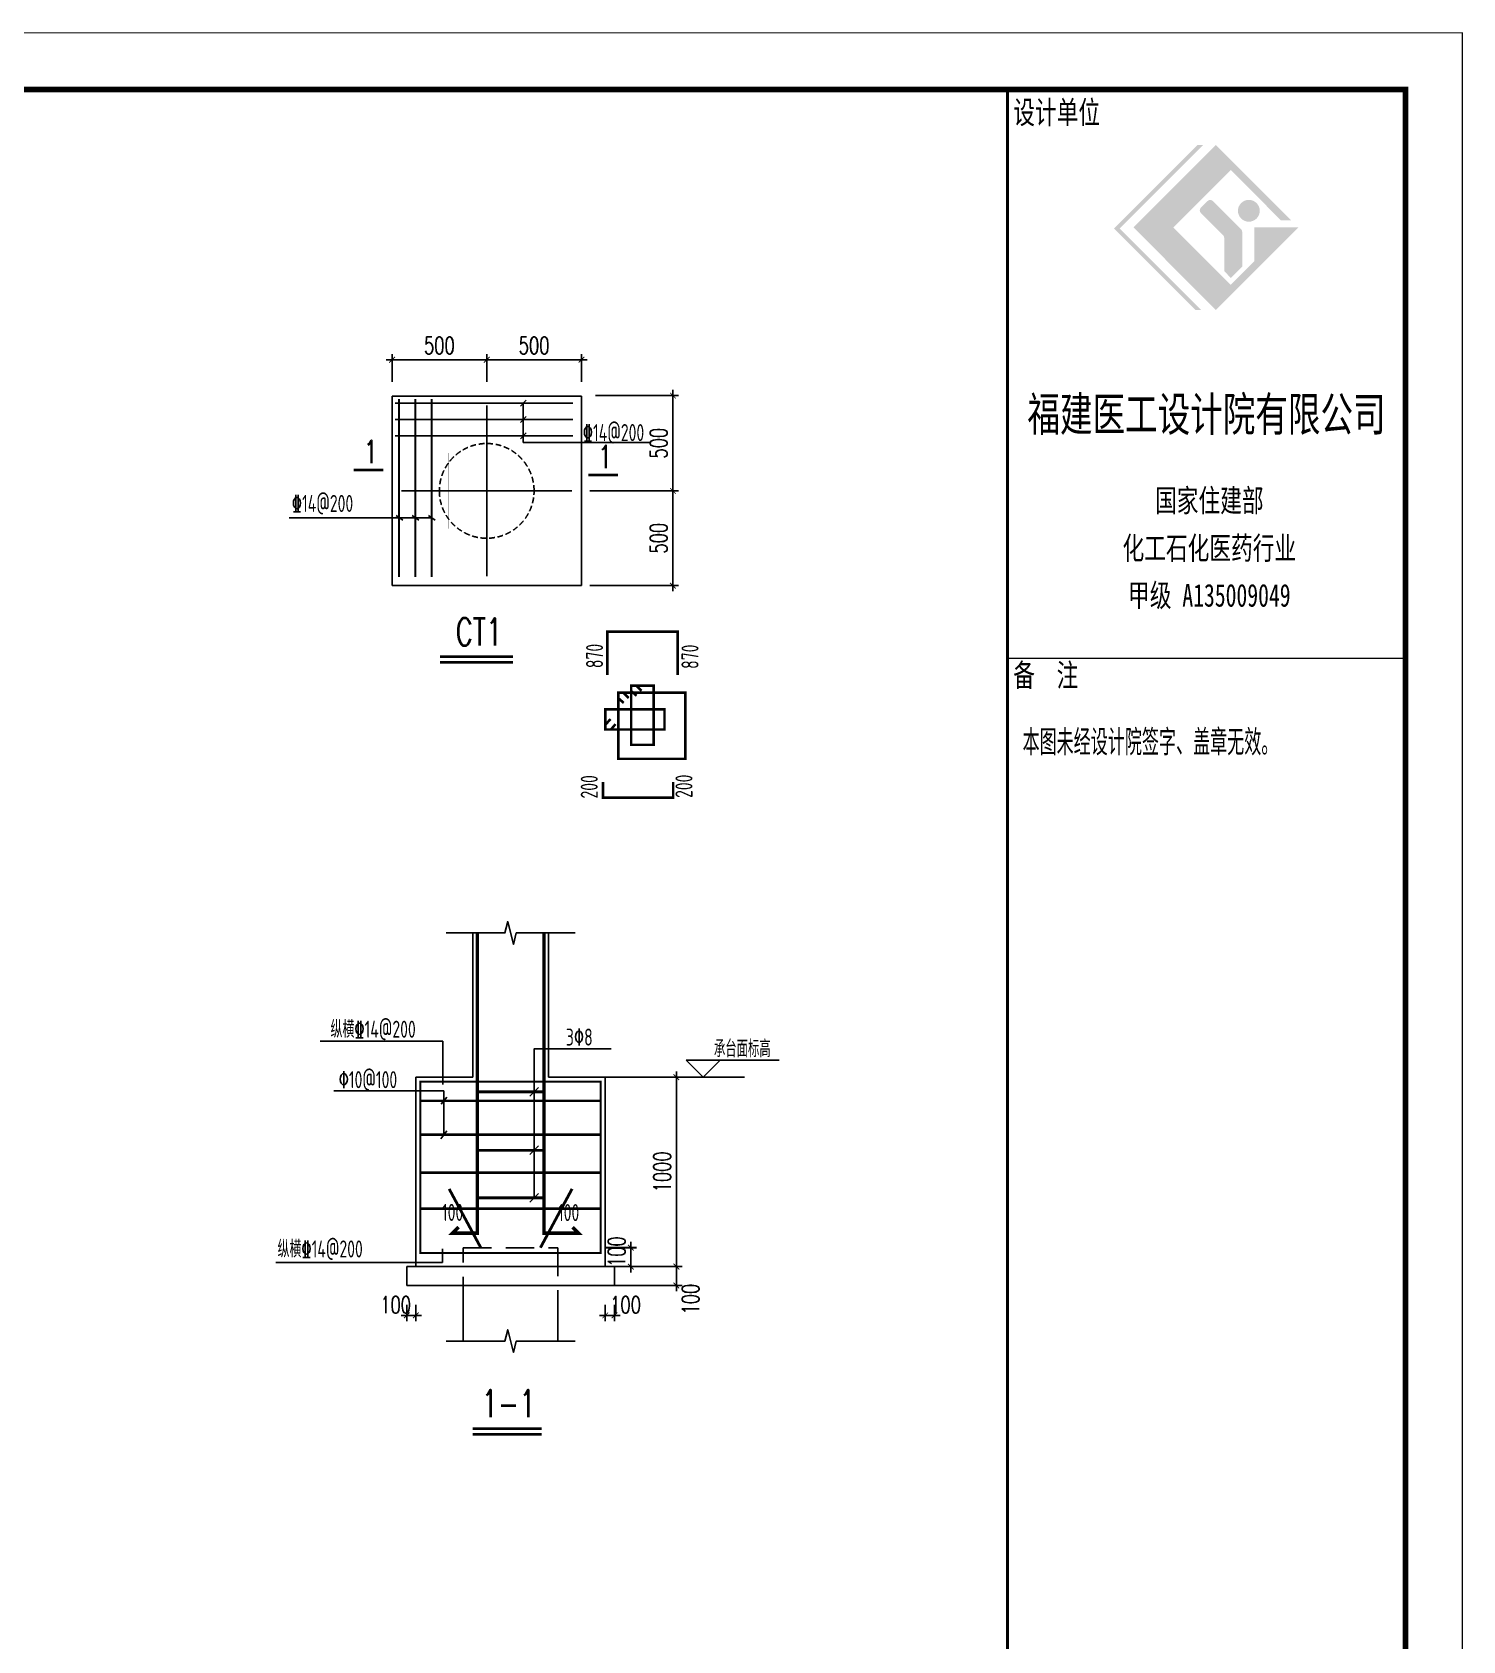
# Model space of a CAD drawing. Extents: x -21254 to 860439, y -324318 to 454338.
# Drawn here: x 492931 to 518103, y 236107 to 264402 of the extents above; entities that cross this region are included whole.
import ezdxf
from ezdxf.enums import TextEntityAlignment as Align

# ---------------------------------------------------------------- set-up
doc = ezdxf.new("R2010")
doc.units = 0
doc.header["$LTSCALE"] = 1000
doc.header["$MEASUREMENT"] = 0
doc.linetypes.add('DASH', pattern=[0.35, 0.25, -0.1])
doc.linetypes.add('DASHED', pattern=[0.75, 0.5, -0.25])
doc.layers.get('0').update_dxf_attribs({"linetype": 'CONTINUOUS'})
doc.layers.get('Defpoints').update_dxf_attribs({"linetype": 'CONTINUOUS', "lineweight": 5})
for name, color, linetype in [('6', 1, 'CONTINUOUS'), ('ADIM', 3, 'CONTINUOUS'), ('AXIS', 3, 'CONTINUOUS'), ('BASE', 7, 'CONTINUOUS'), ('COLU', 7, 'CONTINUOUS'), ('DIMENSION', 3, 'CONTINUOUS'), ('PILE_DASH', 9, 'DASHED'), ('PILE_DE', 7, 'CONTINUOUS'), ('PILE_DE_DASH', 9, 'DASHED'), ('REIN', 1, 'CONTINUOUS'), ('TEXT', 7, 'CONTINUOUS'), ('THICK', 6, 'CONTINUOUS'), ('THIN', 7, 'CONTINUOUS')]:
    doc.layers.add(name, color=color, linetype=linetype)
for name, color, linetype, lineweight in [('DIM', 3, 'CONTINUOUS', 5), ('FRAME', 3, 'CONTINUOUS', 5), ('PUB_TEXT', 7, 'CONTINUOUS', 5)]:
    doc.layers.add(name, color=color, linetype=linetype, lineweight=lineweight)
doc.styles.add('DXFS', font='txt.shx', dxfattribs={"width": 0.65, "bigfont": 'dxfs.shx'})
doc.styles.add('FRAME', font='simhei.ttf', dxfattribs={"width": 0.7})
doc.styles.add('HT', font='txt.shx', dxfattribs={"bigfont": 'dxfs.shx'})
doc.styles.add('TSSD_Dimension', font='TXT.shx', dxfattribs={"width": 0.7, "bigfont": 'hztxt.shx'})
doc.styles.add('TSSD_LABEL', font='tssdeng.shx', dxfattribs={"width": 0.7, "bigfont": 'tssdchn.shx'})
doc.styles.add('TSSD_REIN', font='Tssdeng.shx', dxfattribs={"width": 0.7, "bigfont": 'hztxt.shx'})
doc.dimstyles.new('TSSD_100_100', dxfattribs={"dimtxt": 300, "dimasz": 100, "dimexe": 100, "dimexo": 250, "dimgap": 100, "dimtad": 1, "dimdec": 0, "dimzin": 0, "dimdsep": 46, "dimtxsty": 'TSSD_Dimension', "dimblk": 'ARCHTICK', "dimcen": 0, "dimdle": 100, "dimclrt": 3, "dimadec": 0, "dimazin": 0, "dimtfac": 1, "dimtdec": 0, "dimtix": 1, "dimtmove": 2, "dimatfit": 3, "dimfxl": 1, "dimtolj": 1, "dimtzin": 0, "dimarcsym": 0})
doc.dimstyles.new('TSSD_30_100', dxfattribs={"dimtxt": 300, "dimasz": 100, "dimexe": 100, "dimexo": 250, "dimgap": 100, "dimtad": 1, "dimdec": 0, "dimlfac": 0.3, "dimzin": 0, "dimdsep": 46, "dimtxsty": 'TSSD_Dimension', "dimblk": 'ARCHTICK', "dimcen": 0, "dimdle": 100, "dimclrt": 7, "dimadec": 0, "dimazin": 0, "dimtfac": 1, "dimtdec": 0, "dimtix": 1, "dimtmove": 2, "dimatfit": 3, "dimfxl": 1, "dimtolj": 1, "dimtzin": 0, "dimarcsym": 0})

# ---------------------------------------------------------------- blocks, each defined once
blk = doc.blocks.new('_ARCHTICK')
at = {"color": 0, "linetype": 'ByBlock', "const_width": 0.15}
blk.add_lwpolyline([(-0.5, -0.5), (0.5, 0.5)], dxfattribs=at)
blk = doc.blocks.new('*D55')
at = {"layer": 'ADIM', "color": 0, "lineweight": -2, "transparency": 16777216}
for p, q in [((160811, 33996), (160811, 33708)), ((160971, 33996), (160971, 33708)), ((160811, 33808), (160711, 33808)), ((160971, 33808), (160811, 33808)), ((160971, 33808), (161071, 33808))]:
    blk.add_line(p, q, dxfattribs=at)
at = {"layer": 'Defpoints', "color": 0, "transparency": 16777216}
for p in [(160811, 34246), (160971, 34246), (160811, 33808)]:
    blk.add_point(p, dxfattribs=at)
at = {"layer": 'ADIM', "color": 0, "lineweight": -2, "transparency": 16777216, "xscale": 100, "yscale": 100, "zscale": 100}
blk.add_blockref('_ARCHTICK', (160811, 33808), dxfattribs=at)
at = {"layer": 'ADIM', "color": 0, "lineweight": -2, "transparency": 16777216, "xscale": 100, "yscale": 100, "zscale": 100, "rotation": 180}
blk.add_blockref('_ARCHTICK', (160971, 33808), dxfattribs=at)
at = {"layer": 'ADIM', "color": 3, "transparency": 16777216, "insert": (161167, 33994), "char_height": 300, "attachment_point": 5, "style": 'TSSD_Dimension'}
blk.add_mtext('\\A1;100', dxfattribs=at)
blk = doc.blocks.new('_reinbk')
blk.add_line((0, 0), (0, 0))
blk = doc.blocks.new('*D56')
at = {"layer": 'Defpoints', "color": 0, "transparency": 16777216}
for p in [(160561, 34665), (162061, 34665), (160561, 34332)]:
    blk.add_point(p, dxfattribs=at)
at = {"layer": 'DIM', "color": 0, "lineweight": -2, "transparency": 16777216}
for p, q in [((160811, 34665), (162161, 34665)), ((162061, 34232), (162061, 34765)), ((160811, 34332), (162161, 34332))]:
    blk.add_line(p, q, dxfattribs=at)
at = {"layer": 'DIM', "color": 0, "lineweight": -2, "transparency": 16777216, "xscale": 100, "yscale": 100, "zscale": 100}
for p, rotation in [((162061, 34665), 90), ((162061, 34332), 270)]:
    blk.add_blockref('_ARCHTICK', p, dxfattribs=dict(at, rotation=rotation))
at = {"layer": 'DIM', "color": 7, "transparency": 16777216, "insert": (162311, 34093), "char_height": 300, "attachment_point": 5, "rotation": 90, "style": 'TSSD_Dimension'}
blk.add_mtext('\\A1;100', dxfattribs=at)
blk = doc.blocks.new('*D57')
at = {"layer": 'Defpoints', "color": 0, "transparency": 16777216}
for p in [(160561, 37999), (162061, 37999), (160561, 34665)]:
    blk.add_point(p, dxfattribs=at)
at = {"layer": 'DIM', "color": 0, "lineweight": -2, "transparency": 16777216}
for p, q in [((160811, 37999), (162161, 37999)), ((162061, 34565), (162061, 38099)), ((160811, 34665), (162161, 34665))]:
    blk.add_line(p, q, dxfattribs=at)
at = {"layer": 'DIM', "color": 0, "lineweight": -2, "transparency": 16777216, "xscale": 100, "yscale": 100, "zscale": 100}
for p, rotation in [((162061, 37999), 90), ((162061, 34665), 270)]:
    blk.add_blockref('_ARCHTICK', p, dxfattribs=dict(at, rotation=rotation))
at = {"layer": 'DIM', "color": 7, "transparency": 16777216, "insert": (161811, 36332), "char_height": 300, "attachment_point": 5, "rotation": 90, "style": 'TSSD_Dimension'}
blk.add_mtext('\\A1;1000', dxfattribs=at)
blk = doc.blocks.new('*D58')
at = {"layer": 'Defpoints', "color": 0, "transparency": 16777216}
for p in [(160561, 34999), (161261, 34999), (160561, 34665)]:
    blk.add_point(p, dxfattribs=at)
at = {"layer": 'DIM', "color": 0, "lineweight": -2, "transparency": 16777216}
for p, q in [((161261, 34565), (161261, 35099)), ((160811, 34999), (161361, 34999)), ((160811, 34665), (161361, 34665))]:
    blk.add_line(p, q, dxfattribs=at)
at = {"layer": 'DIM', "color": 0, "lineweight": -2, "transparency": 16777216, "xscale": 100, "yscale": 100, "zscale": 100}
for p, rotation in [((161261, 34999), 90), ((161261, 34665), 270)]:
    blk.add_blockref('_ARCHTICK', p, dxfattribs=dict(at, rotation=rotation))
at = {"layer": 'DIM', "color": 7, "transparency": 16777216, "insert": (161011, 34929), "char_height": 300, "attachment_point": 5, "rotation": 90, "style": 'TSSD_Dimension'}
blk.add_mtext('\\A1;100', dxfattribs=at)
blk = doc.blocks.new('*D59')
at = {"layer": 'ADIM', "color": 0, "lineweight": -2, "transparency": 16777216}
for p, q in [((157318, 33996), (157318, 33708)), ((157478, 33996), (157478, 33708)), ((157318, 33808), (157218, 33808)), ((157318, 33808), (157478, 33808)), ((157478, 33808), (157578, 33808))]:
    blk.add_line(p, q, dxfattribs=at)
at = {"layer": 'Defpoints', "color": 0, "transparency": 16777216}
for p in [(157318, 34246), (157478, 34246), (157478, 33808)]:
    blk.add_point(p, dxfattribs=at)
at = {"layer": 'ADIM', "color": 0, "lineweight": -2, "transparency": 16777216, "xscale": 100, "yscale": 100, "zscale": 100}
blk.add_blockref('_ARCHTICK', (157318, 33808), dxfattribs=at)
at = {"layer": 'ADIM', "color": 0, "lineweight": -2, "transparency": 16777216, "xscale": 100, "yscale": 100, "zscale": 100, "rotation": 180}
blk.add_blockref('_ARCHTICK', (157478, 33808), dxfattribs=at)
at = {"layer": 'ADIM', "color": 3, "transparency": 16777216, "insert": (157122, 33994), "char_height": 300, "attachment_point": 5, "style": 'TSSD_Dimension'}
blk.add_mtext('\\A1;100', dxfattribs=at)
blk = doc.blocks.new('*D60')
at = {"layer": 'Defpoints', "color": 0, "transparency": 16777216}
for p in [(158724, 50618), (157058, 49977), (158724, 49977)]:
    blk.add_point(p, dxfattribs=at)
at = {"layer": 'DIM', "color": 0, "lineweight": -2, "transparency": 16777216}
for p, q in [((157058, 50227), (157058, 50718)), ((158724, 50227), (158724, 50718)), ((156958, 50618), (158824, 50618))]:
    blk.add_line(p, q, dxfattribs=at)
at = {"layer": 'DIM', "color": 0, "lineweight": -2, "transparency": 16777216, "xscale": 100, "yscale": 100, "zscale": 100, "rotation": 180}
blk.add_blockref('_ARCHTICK', (157058, 50618), dxfattribs=at)
at = {"layer": 'DIM', "color": 0, "lineweight": -2, "transparency": 16777216, "xscale": 100, "yscale": 100, "zscale": 100}
blk.add_blockref('_ARCHTICK', (158724, 50618), dxfattribs=at)
at = {"layer": 'DIM', "color": 7, "transparency": 16777216, "insert": (157891, 50868), "char_height": 300, "attachment_point": 5, "style": 'TSSD_Dimension'}
blk.add_mtext('\\A1;500', dxfattribs=at)
blk = doc.blocks.new('*D61')
at = {"layer": 'Defpoints', "color": 0, "transparency": 16777216}
for p in [(160391, 50618), (158724, 49977), (160391, 49977)]:
    blk.add_point(p, dxfattribs=at)
at = {"layer": 'DIM', "color": 0, "lineweight": -2, "transparency": 16777216}
for p, q in [((158724, 50227), (158724, 50718)), ((160391, 50227), (160391, 50718)), ((158624, 50618), (160491, 50618))]:
    blk.add_line(p, q, dxfattribs=at)
at = {"layer": 'DIM', "color": 0, "lineweight": -2, "transparency": 16777216, "xscale": 100, "yscale": 100, "zscale": 100, "rotation": 180}
blk.add_blockref('_ARCHTICK', (158724, 50618), dxfattribs=at)
at = {"layer": 'DIM', "color": 0, "lineweight": -2, "transparency": 16777216, "xscale": 100, "yscale": 100, "zscale": 100}
blk.add_blockref('_ARCHTICK', (160391, 50618), dxfattribs=at)
at = {"layer": 'DIM', "color": 7, "transparency": 16777216, "insert": (159558, 50868), "char_height": 300, "attachment_point": 5, "style": 'TSSD_Dimension'}
blk.add_mtext('\\A1;500', dxfattribs=at)
blk = doc.blocks.new('*D62')
at = {"layer": 'Defpoints', "color": 0, "transparency": 16777216}
for p in [(160289, 48311), (162000, 48311), (160289, 46644)]:
    blk.add_point(p, dxfattribs=at)
at = {"layer": 'DIM', "color": 0, "lineweight": -2, "transparency": 16777216}
for p, q in [((162000, 46544), (162000, 48411)), ((160539, 48311), (162100, 48311)), ((160539, 46644), (162100, 46644))]:
    blk.add_line(p, q, dxfattribs=at)
at = {"layer": 'DIM', "color": 0, "lineweight": -2, "transparency": 16777216, "xscale": 100, "yscale": 100, "zscale": 100}
for p, rotation in [((162000, 48311), 90), ((162000, 46644), 270)]:
    blk.add_blockref('_ARCHTICK', p, dxfattribs=dict(at, rotation=rotation))
at = {"layer": 'DIM', "color": 7, "transparency": 16777216, "insert": (161750, 47477), "char_height": 300, "attachment_point": 5, "rotation": 90, "style": 'TSSD_Dimension'}
blk.add_mtext('\\A1;500', dxfattribs=at)
blk = doc.blocks.new('*D63')
at = {"layer": 'Defpoints', "color": 0, "transparency": 16777216}
for p in [(160391, 49988), (162000, 49988), (160289, 48311)]:
    blk.add_point(p, dxfattribs=at)
at = {"layer": 'DIM', "color": 0, "lineweight": -2, "transparency": 16777216}
for p, q in [((162000, 48211), (162000, 50088)), ((160641, 49988), (162100, 49988)), ((160539, 48311), (162100, 48311))]:
    blk.add_line(p, q, dxfattribs=at)
at = {"layer": 'DIM', "color": 0, "lineweight": -2, "transparency": 16777216, "xscale": 100, "yscale": 100, "zscale": 100}
for p, rotation in [((162000, 49988), 90), ((162000, 48311), 270)]:
    blk.add_blockref('_ARCHTICK', p, dxfattribs=dict(at, rotation=rotation))
at = {"layer": 'DIM', "color": 7, "transparency": 16777216, "insert": (161750, 49149), "char_height": 300, "attachment_point": 5, "rotation": 90, "style": 'TSSD_Dimension'}
blk.add_mtext('\\A1;500', dxfattribs=at)
blk = doc.blocks.new('*D1583')
at = {"layer": 'Defpoints', "color": 0, "transparency": 16777216}
for p in [(502766, 242689), (504266, 242689), (502766, 242355)]:
    blk.add_point(p, dxfattribs=at)
at = {"layer": 'DIM', "color": 0, "lineweight": -2, "transparency": 16777216}
for p, q in [((504266, 242255), (504266, 242789)), ((503016, 242689), (504366, 242689)), ((503016, 242355), (504366, 242355))]:
    blk.add_line(p, q, dxfattribs=at)
at = {"layer": 'DIM', "color": 0, "lineweight": -2, "transparency": 16777216, "xscale": 100, "yscale": 100, "zscale": 100}
for p, rotation in [((504266, 242689), 90), ((504266, 242355), 270)]:
    blk.add_blockref('_ARCHTICK', p, dxfattribs=dict(at, rotation=rotation))
at = {"layer": 'DIM', "color": 7, "transparency": 16777216, "insert": (504516, 242117), "char_height": 300, "attachment_point": 5, "rotation": 90, "style": 'TSSD_Dimension'}
blk.add_mtext('\\A1;100', dxfattribs=at)
blk = doc.blocks.new('*D1584')
at = {"layer": 'Defpoints', "color": 0, "transparency": 16777216}
for p in [(502766, 246022), (504266, 246022), (502766, 242689)]:
    blk.add_point(p, dxfattribs=at)
at = {"layer": 'DIM', "color": 0, "lineweight": -2, "transparency": 16777216}
for p, q in [((503016, 246022), (504366, 246022)), ((504266, 242589), (504266, 246122)), ((503016, 242689), (504366, 242689))]:
    blk.add_line(p, q, dxfattribs=at)
at = {"layer": 'DIM', "color": 0, "lineweight": -2, "transparency": 16777216, "xscale": 100, "yscale": 100, "zscale": 100}
for p, rotation in [((504266, 246022), 90), ((504266, 242689), 270)]:
    blk.add_blockref('_ARCHTICK', p, dxfattribs=dict(at, rotation=rotation))
at = {"layer": 'DIM', "color": 7, "transparency": 16777216, "insert": (504016, 244355), "char_height": 300, "attachment_point": 5, "rotation": 90, "style": 'TSSD_Dimension'}
blk.add_mtext('\\A1;1000', dxfattribs=at)
blk = doc.blocks.new('*D1585')
at = {"layer": 'Defpoints', "color": 0, "transparency": 16777216}
for p in [(502766, 243022), (503466, 243022), (502766, 242689)]:
    blk.add_point(p, dxfattribs=at)
at = {"layer": 'DIM', "color": 0, "lineweight": -2, "transparency": 16777216}
for p, q in [((503466, 242589), (503466, 243122)), ((503016, 243022), (503566, 243022)), ((503016, 242689), (503566, 242689))]:
    blk.add_line(p, q, dxfattribs=at)
at = {"layer": 'DIM', "color": 0, "lineweight": -2, "transparency": 16777216, "xscale": 100, "yscale": 100, "zscale": 100}
for p, rotation in [((503466, 243022), 90), ((503466, 242689), 270)]:
    blk.add_blockref('_ARCHTICK', p, dxfattribs=dict(at, rotation=rotation))
at = {"layer": 'DIM', "color": 7, "transparency": 16777216, "insert": (503216, 242952), "char_height": 300, "attachment_point": 5, "rotation": 90, "style": 'TSSD_Dimension'}
blk.add_mtext('\\A1;100', dxfattribs=at)
blk = doc.blocks.new('*D1586')
at = {"layer": 'Defpoints', "color": 0, "transparency": 16777216}
for p in [(500929, 258641), (499263, 258000), (500929, 258000)]:
    blk.add_point(p, dxfattribs=at)
at = {"layer": 'DIM', "color": 0, "lineweight": -2, "transparency": 16777216}
for p, q in [((499163, 258641), (501029, 258641)), ((499263, 258250), (499263, 258741)), ((500929, 258250), (500929, 258741))]:
    blk.add_line(p, q, dxfattribs=at)
at = {"layer": 'DIM', "color": 0, "lineweight": -2, "transparency": 16777216, "xscale": 100, "yscale": 100, "zscale": 100, "rotation": 180}
blk.add_blockref('_ARCHTICK', (499263, 258641), dxfattribs=at)
at = {"layer": 'DIM', "color": 0, "lineweight": -2, "transparency": 16777216, "xscale": 100, "yscale": 100, "zscale": 100}
blk.add_blockref('_ARCHTICK', (500929, 258641), dxfattribs=at)
at = {"layer": 'DIM', "color": 7, "transparency": 16777216, "insert": (500096, 258891), "char_height": 300, "attachment_point": 5, "style": 'TSSD_Dimension'}
blk.add_mtext('\\A1;500', dxfattribs=at)
blk = doc.blocks.new('*D1587')
at = {"layer": 'Defpoints', "color": 0, "transparency": 16777216}
for p in [(502596, 258641), (500929, 258000), (502596, 258000)]:
    blk.add_point(p, dxfattribs=at)
at = {"layer": 'DIM', "color": 0, "lineweight": -2, "transparency": 16777216}
for p, q in [((500829, 258641), (502696, 258641)), ((500929, 258250), (500929, 258741)), ((502596, 258250), (502596, 258741))]:
    blk.add_line(p, q, dxfattribs=at)
at = {"layer": 'DIM', "color": 0, "lineweight": -2, "transparency": 16777216, "xscale": 100, "yscale": 100, "zscale": 100, "rotation": 180}
blk.add_blockref('_ARCHTICK', (500929, 258641), dxfattribs=at)
at = {"layer": 'DIM', "color": 0, "lineweight": -2, "transparency": 16777216, "xscale": 100, "yscale": 100, "zscale": 100}
blk.add_blockref('_ARCHTICK', (502596, 258641), dxfattribs=at)
at = {"layer": 'DIM', "color": 7, "transparency": 16777216, "insert": (501762, 258891), "char_height": 300, "attachment_point": 5, "style": 'TSSD_Dimension'}
blk.add_mtext('\\A1;500', dxfattribs=at)
blk = doc.blocks.new('*D1588')
at = {"layer": 'Defpoints', "color": 0, "transparency": 16777216}
for p in [(502494, 256334), (504205, 256334), (502494, 254667)]:
    blk.add_point(p, dxfattribs=at)
at = {"layer": 'DIM', "color": 0, "lineweight": -2, "transparency": 16777216}
for p, q in [((504205, 254567), (504205, 256434)), ((502744, 256334), (504305, 256334)), ((502744, 254667), (504305, 254667))]:
    blk.add_line(p, q, dxfattribs=at)
at = {"layer": 'DIM', "color": 0, "lineweight": -2, "transparency": 16777216, "xscale": 100, "yscale": 100, "zscale": 100}
for p, rotation in [((504205, 256334), 90), ((504205, 254667), 270)]:
    blk.add_blockref('_ARCHTICK', p, dxfattribs=dict(at, rotation=rotation))
at = {"layer": 'DIM', "color": 7, "transparency": 16777216, "insert": (503955, 255501), "char_height": 300, "attachment_point": 5, "rotation": 90, "style": 'TSSD_Dimension'}
blk.add_mtext('\\A1;500', dxfattribs=at)
blk = doc.blocks.new('*D1589')
at = {"layer": 'Defpoints', "color": 0, "transparency": 16777216}
for p in [(502596, 258011), (504205, 258011), (502494, 256334)]:
    blk.add_point(p, dxfattribs=at)
at = {"layer": 'DIM', "color": 0, "lineweight": -2, "transparency": 16777216}
for p, q in [((504205, 256234), (504205, 258111)), ((502846, 258011), (504305, 258011)), ((502744, 256334), (504305, 256334))]:
    blk.add_line(p, q, dxfattribs=at)
at = {"layer": 'DIM', "color": 0, "lineweight": -2, "transparency": 16777216, "xscale": 100, "yscale": 100, "zscale": 100}
for p, rotation in [((504205, 258011), 90), ((504205, 256334), 270)]:
    blk.add_blockref('_ARCHTICK', p, dxfattribs=dict(at, rotation=rotation))
at = {"layer": 'DIM', "color": 7, "transparency": 16777216, "insert": (503955, 257172), "char_height": 300, "attachment_point": 5, "rotation": 90, "style": 'TSSD_Dimension'}
blk.add_mtext('\\A1;500', dxfattribs=at)
blk = doc.blocks.new('*D919')
at = {"layer": 'Defpoints', "color": 0, "transparency": 16777216}
for p in [(502766, 242689), (504266, 242689), (502766, 242355)]:
    blk.add_point(p, dxfattribs=at)
at = {"layer": 'DIM', "color": 0, "lineweight": -2, "transparency": 16777216}
for p, q in [((504266, 242255), (504266, 242789)), ((503016, 242689), (504366, 242689)), ((503016, 242355), (504366, 242355))]:
    blk.add_line(p, q, dxfattribs=at)
at = {"layer": 'DIM', "color": 0, "lineweight": -2, "transparency": 16777216, "xscale": 100, "yscale": 100, "zscale": 100}
for p, rotation in [((504266, 242689), 90), ((504266, 242355), 270)]:
    blk.add_blockref('_ARCHTICK', p, dxfattribs=dict(at, rotation=rotation))
at = {"layer": 'DIM', "color": 7, "transparency": 16777216, "insert": (504516, 242117), "char_height": 300, "attachment_point": 5, "rotation": 90, "style": 'TSSD_Dimension'}
blk.add_mtext('\\A1;100', dxfattribs=at)
blk = doc.blocks.new('*D920')
at = {"layer": 'Defpoints', "color": 0, "transparency": 16777216}
for p in [(502766, 246022), (504266, 246022), (502766, 242689)]:
    blk.add_point(p, dxfattribs=at)
at = {"layer": 'DIM', "color": 0, "lineweight": -2, "transparency": 16777216}
for p, q in [((503016, 246022), (504366, 246022)), ((504266, 242589), (504266, 246122)), ((503016, 242689), (504366, 242689))]:
    blk.add_line(p, q, dxfattribs=at)
at = {"layer": 'DIM', "color": 0, "lineweight": -2, "transparency": 16777216, "xscale": 100, "yscale": 100, "zscale": 100}
for p, rotation in [((504266, 246022), 90), ((504266, 242689), 270)]:
    blk.add_blockref('_ARCHTICK', p, dxfattribs=dict(at, rotation=rotation))
at = {"layer": 'DIM', "color": 7, "transparency": 16777216, "insert": (504016, 244355), "char_height": 300, "attachment_point": 5, "rotation": 90, "style": 'TSSD_Dimension'}
blk.add_mtext('\\A1;1000', dxfattribs=at)
blk = doc.blocks.new('*D921')
at = {"layer": 'Defpoints', "color": 0, "transparency": 16777216}
for p in [(502766, 243022), (503466, 243022), (502766, 242689)]:
    blk.add_point(p, dxfattribs=at)
at = {"layer": 'DIM', "color": 0, "lineweight": -2, "transparency": 16777216}
for p, q in [((503466, 242589), (503466, 243122)), ((503016, 243022), (503566, 243022)), ((503016, 242689), (503566, 242689))]:
    blk.add_line(p, q, dxfattribs=at)
at = {"layer": 'DIM', "color": 0, "lineweight": -2, "transparency": 16777216, "xscale": 100, "yscale": 100, "zscale": 100}
for p, rotation in [((503466, 243022), 90), ((503466, 242689), 270)]:
    blk.add_blockref('_ARCHTICK', p, dxfattribs=dict(at, rotation=rotation))
at = {"layer": 'DIM', "color": 7, "transparency": 16777216, "insert": (503216, 242952), "char_height": 300, "attachment_point": 5, "rotation": 90, "style": 'TSSD_Dimension'}
blk.add_mtext('\\A1;100', dxfattribs=at)
blk = doc.blocks.new('*D922')
at = {"layer": 'Defpoints', "color": 0, "transparency": 16777216}
for p in [(500929, 258641), (499263, 258000), (500929, 258000)]:
    blk.add_point(p, dxfattribs=at)
at = {"layer": 'DIM', "color": 0, "lineweight": -2, "transparency": 16777216}
for p, q in [((499163, 258641), (501029, 258641)), ((499263, 258250), (499263, 258741)), ((500929, 258250), (500929, 258741))]:
    blk.add_line(p, q, dxfattribs=at)
at = {"layer": 'DIM', "color": 0, "lineweight": -2, "transparency": 16777216, "xscale": 100, "yscale": 100, "zscale": 100, "rotation": 180}
blk.add_blockref('_ARCHTICK', (499263, 258641), dxfattribs=at)
at = {"layer": 'DIM', "color": 0, "lineweight": -2, "transparency": 16777216, "xscale": 100, "yscale": 100, "zscale": 100}
blk.add_blockref('_ARCHTICK', (500929, 258641), dxfattribs=at)
at = {"layer": 'DIM', "color": 7, "transparency": 16777216, "insert": (500096, 258891), "char_height": 300, "attachment_point": 5, "style": 'TSSD_Dimension'}
blk.add_mtext('\\A1;500', dxfattribs=at)
blk = doc.blocks.new('*D923')
at = {"layer": 'Defpoints', "color": 0, "transparency": 16777216}
for p in [(502596, 258641), (500929, 258000), (502596, 258000)]:
    blk.add_point(p, dxfattribs=at)
at = {"layer": 'DIM', "color": 0, "lineweight": -2, "transparency": 16777216}
for p, q in [((500829, 258641), (502696, 258641)), ((500929, 258250), (500929, 258741)), ((502596, 258250), (502596, 258741))]:
    blk.add_line(p, q, dxfattribs=at)
at = {"layer": 'DIM', "color": 0, "lineweight": -2, "transparency": 16777216, "xscale": 100, "yscale": 100, "zscale": 100, "rotation": 180}
blk.add_blockref('_ARCHTICK', (500929, 258641), dxfattribs=at)
at = {"layer": 'DIM', "color": 0, "lineweight": -2, "transparency": 16777216, "xscale": 100, "yscale": 100, "zscale": 100}
blk.add_blockref('_ARCHTICK', (502596, 258641), dxfattribs=at)
at = {"layer": 'DIM', "color": 7, "transparency": 16777216, "insert": (501762, 258891), "char_height": 300, "attachment_point": 5, "style": 'TSSD_Dimension'}
blk.add_mtext('\\A1;500', dxfattribs=at)
blk = doc.blocks.new('*D924')
at = {"layer": 'Defpoints', "color": 0, "transparency": 16777216}
for p in [(502494, 256334), (504205, 256334), (502494, 254667)]:
    blk.add_point(p, dxfattribs=at)
at = {"layer": 'DIM', "color": 0, "lineweight": -2, "transparency": 16777216}
for p, q in [((504205, 254567), (504205, 256434)), ((502744, 256334), (504305, 256334)), ((502744, 254667), (504305, 254667))]:
    blk.add_line(p, q, dxfattribs=at)
at = {"layer": 'DIM', "color": 0, "lineweight": -2, "transparency": 16777216, "xscale": 100, "yscale": 100, "zscale": 100}
for p, rotation in [((504205, 256334), 90), ((504205, 254667), 270)]:
    blk.add_blockref('_ARCHTICK', p, dxfattribs=dict(at, rotation=rotation))
at = {"layer": 'DIM', "color": 7, "transparency": 16777216, "insert": (503955, 255501), "char_height": 300, "attachment_point": 5, "rotation": 90, "style": 'TSSD_Dimension'}
blk.add_mtext('\\A1;500', dxfattribs=at)
blk = doc.blocks.new('*D925')
at = {"layer": 'Defpoints', "color": 0, "transparency": 16777216}
for p in [(502596, 258011), (504205, 258011), (502494, 256334)]:
    blk.add_point(p, dxfattribs=at)
at = {"layer": 'DIM', "color": 0, "lineweight": -2, "transparency": 16777216}
for p, q in [((504205, 256234), (504205, 258111)), ((502846, 258011), (504305, 258011)), ((502744, 256334), (504305, 256334))]:
    blk.add_line(p, q, dxfattribs=at)
at = {"layer": 'DIM', "color": 0, "lineweight": -2, "transparency": 16777216, "xscale": 100, "yscale": 100, "zscale": 100}
for p, rotation in [((504205, 258011), 90), ((504205, 256334), 270)]:
    blk.add_blockref('_ARCHTICK', p, dxfattribs=dict(at, rotation=rotation))
at = {"layer": 'DIM', "color": 7, "transparency": 16777216, "insert": (503955, 257172), "char_height": 300, "attachment_point": 5, "rotation": 90, "style": 'TSSD_Dimension'}
blk.add_mtext('\\A1;500', dxfattribs=at)
blk = doc.blocks.new('BW-42863411', base_point=(676491, -11107, 0))
at = {"layer": 'FRAME'}
h = blk.add_hatch(color=256, dxfattribs=at)
h.paths.add_polyline_path([(790309, 69568), (791318, 70577), (792199, 69696), (792379, 69696), (791056, 71018), (789606, 69568), (791056, 68118), (792507, 69568), (791730, 69568), (791730, 68972), (791318, 68559)], flags=0)
edge = h.paths.add_edge_path(flags=0)
edge.add_arc((791135, 69380), 69.1, 0, 45, ccw=False)
edge.add_line((791204, 69380), (791204, 68797))
edge.add_line((791204, 68797), (791321, 68680))
edge.add_line((791321, 68680), (791519, 68879))
edge.add_line((791519, 68879), (791519, 69490))
edge.add_arc((791450, 69490), 69.1, 360, 405)
edge.add_line((791499, 69539), (791005, 70032))
edge.add_arc((790957, 69983), 69.1, 45, 135)
edge.add_line((790908, 70032), (790793, 69917))
edge.add_arc((790842, 69869), 69.1, 135, 225)
edge.add_line((790793, 69820), (791184, 69429))
edge = h.paths.add_edge_path(flags=0)
edge.add_arc((791636, 69861), 192, 360, 540)
edge.add_arc((791636, 69861), 192, 180, 360)
h.paths.add_polyline_path([(790697, 68118), (790795, 68118), (789363, 69550), (790832, 71018), (790735, 71018), (789266, 69550)], flags=0)
blk.add_line((787391, 61993), (794391, 61993), dxfattribs=at)
for points, const_width in [([(676491, 72993), (676491, -11107), (795391, -11107), (795391, 72993)], 20), ([(678991, 71993), (678991, -10107), (794391, -10107), (794391, 71993)], 100)]:
    blk.add_lwpolyline(points, close=True, dxfattribs=dict(at, const_width=const_width))
at = {"layer": 'FRAME', "const_width": 50}
blk.add_lwpolyline([(787391, 71993), (787391, -10107)], dxfattribs=at)
at = {"layer": 'FRAME', "style": 'FRAME'}
for s, insert, char_height, width, attachment_point in [('设计单位', (787491, 71793), 400, 2368.14, 1), ('福建医工设计院有限公司', (790891, 66251), 600, 9859.32, 5), ('国家住建部', (790941, 64743), 400, 2944.75, 5), ('化工石化医药行业', (790941, 63905), 400, 4781.36, 5), ('甲级 A135009049', (790941, 63076), 400, 4439.66, 5), ('备  注', (787491, 61893), 400, 1758.31, 1), ('{\\W0.55;本图未经设计院签字、盖章无效。}', (787654, 60281), 400, 6834.92, 7)]:
    blk.add_mtext(s, dxfattribs=dict(at, insert=insert, char_height=char_height, width=width, attachment_point=attachment_point))
blk = doc.blocks.new('BW-10225678', base_point=(155012.5, 31715.4, 0))
for p, q in [((159316, 49803.1), (159417.8, 49904.9)), ((159366.9, 49161.3), (159366.9, 49854.8)), ((159316, 49515.1), (159417.8, 49616.9)), ((159316, 49227.1), (159417.8, 49328.9)), ((159366.9, 49161.3), (161616.8, 49161.3)), ((155251.1, 47837.4), (157756.3, 47837.4)), ((157128.4, 47877.5), (157249.9, 47793.3)), ((157410.4, 47877.5), (157532, 47793.3)), ((157698.4, 47877.5), (157820, 47793.3)), ((157950.8, 38632.9), (155791.9, 38632.9)), ((157950.8, 37867.8), (157950.8, 38632.9)), ((157478, 37998.7), (157478, 34665.4)), ((157478, 37998.7), (158477.9, 37998.7)), ((159811.2, 37998.7), (160811, 37998.7)), ((160811, 37998.7), (160811, 34665.4)), ((157971.2, 37760.4), (156032.7, 37760.4)), ((158020.3, 37646.7), (157922.1, 37525.4)), ((157971.2, 37760.4), (157971.2, 36986.7)), ((158023.6, 37056.4), (157919.6, 36912.1)), ((157948.5, 34980.4), (157948.5, 34737.8)), ((157948.5, 34737.8), (155012.5, 34737.8)), ((157318, 34665.4), (160971, 34665.4)), ((157318, 34665.4), (157318, 34332.1)), ((160971, 34665.4), (160971, 34332.1)), ((157318, 34332.1), (160971, 34332.1))]:
    blk.add_line(p, q)
at = {"const_width": 45}
for points in [[(160847.9, 45074.5), (160847.9, 45832.9), (162084.5, 45832.9), (162084.5, 45074.5)], [(161130.5, 44755.7), (161222.8, 44668.3)], [(161259.3, 44794.6), (161361.3, 44707.3)], [(161356.5, 44882), (161448.8, 44794.6)], [(161033.3, 44668.3), (161135.3, 44580.9)], [(160815.3, 44202.9), (160902.7, 44295.2)], [(160902.7, 44105.7), (160990.1, 44207.7)], [(160768.9, 43192.1), (160768.9, 42913.6), (162005.5, 42913.6), (162005.5, 43192.1)], [(157572.5, 37581.8), (160720.2, 37581.8)], [(157572.5, 36986.7), (160720.2, 36986.7)], [(157572.5, 36316.7), (160720.2, 36316.7)], [(157572.5, 35686.7), (160720.2, 35686.7)]]:
    blk.add_lwpolyline(points, dxfattribs=at)
for points, const_width in [([(161040.6, 44759.8), (161040.6, 43597.4), (162218.2, 43597.4), (162218.2, 44759.8)], 45), ([(161266.6, 44886.1), (161266.6, 43844.5), (161662.7, 43844.5), (161662.7, 44886.1)], 45), ([(160811.2, 44113), (161852.8, 44113), (161852.8, 44467.9), (160811.2, 44467.9)], 45), ([(157558, 34905.4), (160731, 34905.4), (160731, 37918.7), (157558, 37918.7)], 36)]:
    blk.add_lwpolyline(points, close=True, dxfattribs=dict(const_width=const_width))
at = {"layer": '6', "const_width": 32.4}
for points in [[(157108.3, 49854.8), (160240.9, 49854.8)], [(157180.3, 49926.8), (157180.3, 46794.2)], [(157468.3, 49926.8), (157468.3, 46794.2)], [(157756.3, 49926.8), (157756.3, 46794.2)], [(157108.3, 49566.8), (160240.9, 49566.8)], [(157108.3, 49278.8), (160240.9, 49278.8)]]:
    blk.add_lwpolyline(points, dxfattribs=at)
at = {"layer": 'AXIS'}
for p, q in [((158724.4, 49810.5), (158724.4, 46810.8)), ((160224.2, 48310.7), (157224.5, 48310.7))]:
    blk.add_line(p, q, dxfattribs=at)
at = {"layer": 'BASE'}
for p, q in [((157057.9, 49977.2), (157057.9, 46644.2)), ((160390.9, 49977.2), (157057.9, 49977.2)), ((157057.9, 46644.2), (157891.1, 46644.2)), ((157057.9, 46644.2), (160390.9, 46644.2))]:
    blk.add_line(p, q, dxfattribs=at)
at = {"layer": 'COLU', "const_width": 1.67}
blk.add_lwpolyline([(158057.7, 48977.4), (158057.7, 47644), (159391, 47644), (159391, 48977.4)], close=True, dxfattribs=at)
at = {"layer": 'PILE_DASH', "ltscale": 0.2}
blk.add_lwpolyline([(159557.6, 48310.7, 1), (157891.1, 48310.7, 1)], format="xyb", close=True, dxfattribs=at)
at = {"layer": 'PILE_DE'}
for p, q in [((158311.3, 33355.4), (158311.3, 33985.4)), ((159978, 33985.4), (159978, 33355.4))]:
    blk.add_line(p, q, dxfattribs=at)
at = {"layer": 'PILE_DE_DASH'}
for p, q in [((158311.3, 33985.4), (158311.3, 34998.7)), ((158311.3, 34998.7), (159978, 34998.7)), ((159978, 34998.7), (159978, 33985.4))]:
    blk.add_line(p, q, dxfattribs=at)
at = {"layer": 'REIN'}
for points, const_width in [([(158228.3, 35359.8), (158122.2, 35253.7), (158557.9, 35253.7), (158557.9, 40534.1)], 60), ([(160234.5, 35359.8), (160340.5, 35253.7), (159731.4, 35253.7), (159731.4, 40534.1)], 60), ([(158557.9, 37740.9), (159731.4, 37740.9)], 50), ([(158557.9, 36710.1), (159731.4, 36710.1)], 50), ([(158557.9, 35875), (159731.4, 35875)], 50)]:
    blk.add_lwpolyline(points, dxfattribs=dict(at, const_width=const_width))
at = {"layer": 'REIN', "linetype": 'DASH', "const_width": 50}
for points in [[(158619.8, 34998.7), (158063.2, 36033)], [(159669.5, 34998.7), (160226.1, 36033)]]:
    blk.add_lwpolyline(points, dxfattribs=at)
at = {"layer": 'TEXT'}
for p, q in [((160390.9, 46644.2), (160390.9, 49977.2)), ((158477.9, 40534.1), (158477.9, 37998.7)), ((159811.2, 40534.1), (159811.2, 37998.7)), ((159484.7, 37663.7), (159634.2, 37814.3)), ((159484.7, 36636.8), (159634.2, 36787.4)), ((159484.7, 35799.7), (159634.2, 35950.3))]:
    blk.add_line(p, q, dxfattribs=at)
at = {"layer": 'TEXT', "color": 6, "const_width": 45}
for points in [[(159183.9, 45392.9), (157900.2, 45392.9)], [(159183.9, 45292.9), (157900.2, 45292.9)], [(159693.9, 31815.4), (158478.1, 31815.4)], [(159693.9, 31715.4), (158478.1, 31715.4)]]:
    blk.add_lwpolyline(points, dxfattribs=at)
at = {"layer": 'TEXT'}
blk.add_lwpolyline([(159561.3, 35875), (159561.3, 37933.7), (159561.3, 38498.7), (160912.8, 38498.7)], dxfattribs=at)
at = {"layer": 'THICK', "const_width": 50}
for points in [[(156384.7, 48677.2), (156903.5, 48677.2)], [(160513.1, 48589.9), (161031.8, 48589.9)]]:
    blk.add_lwpolyline(points, dxfattribs=at)
at = {"layer": 'THIN'}
for p, q in [((162231.2, 38298.7), (163869.7, 38298.7)), ((162531.2, 37998.7), (162231.2, 38298.7)), ((162531.2, 37998.7), (162831.2, 38298.7)), ((163261, 37998.7), (162161, 37998.7))]:
    blk.add_line(p, q, dxfattribs=at)
for points in [[(158011.3, 40534.1), (159044.6, 40534.1), (159094.6, 40734.1), (159194.6, 40334.1), (159244.6, 40534.1), (160278, 40534.1)], [(158011.3, 33355.4), (159044.6, 33355.4), (159094.6, 33555.4), (159194.6, 33155.4), (159244.6, 33355.4), (160278, 33355.4)]]:
    blk.add_lwpolyline(points, dxfattribs=at)
at = {"layer": 'TEXT', "xscale": 100, "yscale": 100, "zscale": 100, "rotation": 270}
blk.add_blockref('_reinbk', (159561.3, 35698.7), dxfattribs=at)
at = {"style": 'TSSD_REIN', "width": 0.7}
for s, p in [('870', (160771.4, 45192.2)), ('870', (162450.9, 45179.1)), ('200', (160678.1, 42899.2)), ('200', (162344.9, 42909.2))]:
    blk.add_text(s, height=300, rotation=90, dxfattribs=at).set_placement(p)
for s, p in [('纵横%%13214@200', (155975.9, 38691.4)), ('%%13010@100', (156119.3, 37804.4)), ('纵横%%13214@200', (155044, 34826.2))]:
    blk.add_text(s, height=300, dxfattribs=at).set_placement(p)
at = {"layer": 'PUB_TEXT', "linetype": 'Continuous', "style": 'DXFS', "width": 0.7}
for s, p in [('CT1', (158587.7, 45592.9)), ('1-1', (159109.6, 32015.4))]:
    blk.add_text(s, height=480, dxfattribs=at).set_placement(p, align=Align.CENTER)
at = {"layer": 'TEXT', "style": 'TSSD_REIN', "width": 0.7}
for p in [(160415.4, 49186.2), (155295.7, 47939.4)]:
    blk.add_text('%%13214@200', height=300, dxfattribs=at).set_placement(p)
blk.add_text('3%%1308', height=300, dxfattribs=at).set_placement((160589.4, 38552.9), align=Align.RIGHT)
blk.add_text('100', height=300, dxfattribs=at).set_placement((158311.3, 35379.2), align=Align.BOTTOM_RIGHT)
blk.add_text('100', height=300, dxfattribs=at).set_placement((159978, 35376.3), align=Align.BOTTOM_LEFT)
at = {"layer": 'THICK', "style": 'HT', "width": 0.75}
for p in [(156557.4, 48798.2), (160680.4, 48710.9)]:
    blk.add_text('1', height=400, dxfattribs=at).set_placement(p)
at = {"layer": 'THIN', "style": 'TSSD_LABEL', "width": 0.7}
blk.add_text('承台面标高', height=300, dxfattribs=at).set_placement((163719.7, 38348.7), align=Align.RIGHT)
at = {"layer": 'ADIM'}
dim = blk.add_linear_dim(base=(157478, 33807.6), p1=(157318, 34245.7), p2=(157478, 34245.7), text='100', dimstyle='TSSD_100_100', dxfattribs=at)
dim.commit()
dim.dimension.update_dxf_attribs({"geometry": '*D59', "text_midpoint": (157122.3, 33994), "dimtype": 128})
dim = blk.add_linear_dim(base=(160811, 33807.6), p1=(160971, 34245.7), p2=(160811, 34245.7), angle=180, text='100', dimstyle='TSSD_100_100', dxfattribs=at)
dim.commit()
dim.dimension.update_dxf_attribs({"geometry": '*D55', "text_midpoint": (161166.8, 33994), "dimtype": 128})
at = {"layer": 'DIM'}
for base, p1, p2, picture, middle in [((158724.4, 50618.2), (157057.9, 49977.2), (158724.4, 49977.2), '*D60', (157891.1, 50868.2)), ((160390.9, 50618.2), (158724.4, 49977.2), (160390.9, 49977.2), '*D61', (159557.6, 50868.2))]:
    dim = blk.add_linear_dim(base=base, p1=p1, p2=p2, dimstyle='TSSD_30_100', dxfattribs=at)
    dim.commit()
    dim.dimension.update_dxf_attribs({"geometry": picture, "text_midpoint": middle})
for base, p1, p2, text, picture, middle in [((162000.4, 49987.8), (160289.4, 48310.7), (160390.9, 49987.8), '500', '*D63', (161750.4, 49149.2)), ((162061, 37998.7), (160561, 34665.4), (160561, 37998.7), '1000', '*D57', (161811, 36332.1))]:
    dim = blk.add_linear_dim(base=base, p1=p1, p2=p2, angle=90, text=text, dimstyle='TSSD_30_100', dxfattribs=at)
    dim.commit()
    dim.dimension.update_dxf_attribs({"geometry": picture, "text_midpoint": middle})
dim = blk.add_linear_dim(base=(162000.4, 48310.7), p1=(160289.4, 46644.2), p2=(160289.4, 48310.7), angle=90, dimstyle='TSSD_30_100', dxfattribs=at)
dim.commit()
dim.dimension.update_dxf_attribs({"geometry": '*D62', "text_midpoint": (161750.4, 47477.4)})
for base, p1, p2, picture, middle in [((161261, 34998.7), (160561, 34665.4), (160561, 34998.7), '*D58', (161011, 34929.3)), ((162061, 34665.4), (160561, 34332.1), (160561, 34665.4), '*D56', (162311, 34093.4))]:
    dim = blk.add_linear_dim(base=base, p1=p1, p2=p2, angle=90, dimstyle='TSSD_30_100', dxfattribs=at)
    dim.commit()
    dim.dimension.update_dxf_attribs({"geometry": picture, "text_midpoint": middle, "dimtype": 128})

msp = doc.modelspace()

# ---------------------------------------------------------------- linework, layer by layer
at = {"layer": 'AXIS'}
for p, q in [((500929.051, 257833.666), (500929.051, 254833.966)), ((500929.051, 257833.666), (500929.051, 254833.966)), ((502428.901, 256333.816), (499429.201, 256333.816)), ((502428.901, 256333.816), (499429.201, 256333.816))]:
    msp.add_line(p, q, dxfattribs=at)

# ---------------------------------------------------------------- block references
msp.add_blockref('BW-10225678', (497217.147, 239738.533, 0))
at = {"layer": 'DIMENSION'}
msp.add_blockref('BW-42863411', (399193.009, 180292.253, 0), dxfattribs=at)

# ---------------------------------------------------------------- dimensions: what is measured, and where the dimension line sits
at = {"layer": 'DIM'}
for base, p1, p2, picture, middle in [((500929.051, 258641.331), (499262.551, 258000.316), (500929.051, 258000.316), '*D1586', (500095.801, 258891.331)), ((500929.051, 258641.331), (499262.551, 258000.316), (500929.051, 258000.316), '*D922', (500095.801, 258891.331)), ((502595.551, 258641.331), (500929.051, 258000.316), (502595.551, 258000.316), '*D1587', (501762.301, 258891.331)), ((502595.551, 258641.331), (500929.051, 258000.316), (502595.551, 258000.316), '*D923', (501762.301, 258891.331))]:
    dim = msp.add_linear_dim(base=base, p1=p1, p2=p2, dimstyle='TSSD_30_100', dxfattribs=at)
    dim.commit()
    dim.dimension.update_dxf_attribs({"geometry": picture, "text_midpoint": middle})
for base, p1, p2, text, picture, middle in [((504205.109, 258010.88), (502494.05, 256333.816), (502595.551, 258010.88), '500', '*D1589', (503955.109, 257172.348)), ((504205.109, 258010.88), (502494.05, 256333.816), (502595.551, 258010.88), '500', '*D925', (503955.109, 257172.348)), ((504265.725, 246021.85), (502765.725, 242688.517), (502765.725, 246021.85), '1000', '*D1584', (504015.725, 244355.184)), ((504265.725, 246021.85), (502765.725, 242688.517), (502765.725, 246021.85), '1000', '*D920', (504015.725, 244355.184))]:
    dim = msp.add_linear_dim(base=base, p1=p1, p2=p2, angle=90, text=text, dimstyle='TSSD_30_100', dxfattribs=at)
    dim.commit()
    dim.dimension.update_dxf_attribs({"geometry": picture, "text_midpoint": middle})
for picture in ['*D1588', '*D924']:
    dim = msp.add_linear_dim(base=(504205.109, 256333.816), p1=(502494.05, 254667.316), p2=(502494.05, 256333.816), angle=90, dimstyle='TSSD_30_100', dxfattribs=at)
    dim.commit()
    dim.dimension.update_dxf_attribs({"geometry": picture, "text_midpoint": (503955.109, 255500.566)})
for base, p1, p2, picture, middle in [((503465.725, 243021.85), (502765.725, 242688.517), (502765.725, 243021.85), '*D1585', (503215.725, 242952.423)), ((503465.725, 243021.85), (502765.725, 242688.517), (502765.725, 243021.85), '*D921', (503215.725, 242952.423)), ((504265.725, 242688.517), (502765.725, 242355.184), (502765.725, 242688.517), '*D1583', (504515.725, 242116.547)), ((504265.725, 242688.517), (502765.725, 242355.184), (502765.725, 242688.517), '*D919', (504515.725, 242116.547))]:
    dim = msp.add_linear_dim(base=base, p1=p1, p2=p2, angle=90, dimstyle='TSSD_30_100', dxfattribs=at)
    dim.commit()
    dim.dimension.update_dxf_attribs({"geometry": picture, "text_midpoint": middle, "dimtype": 160})

doc.saveas('drawing.dxf')
